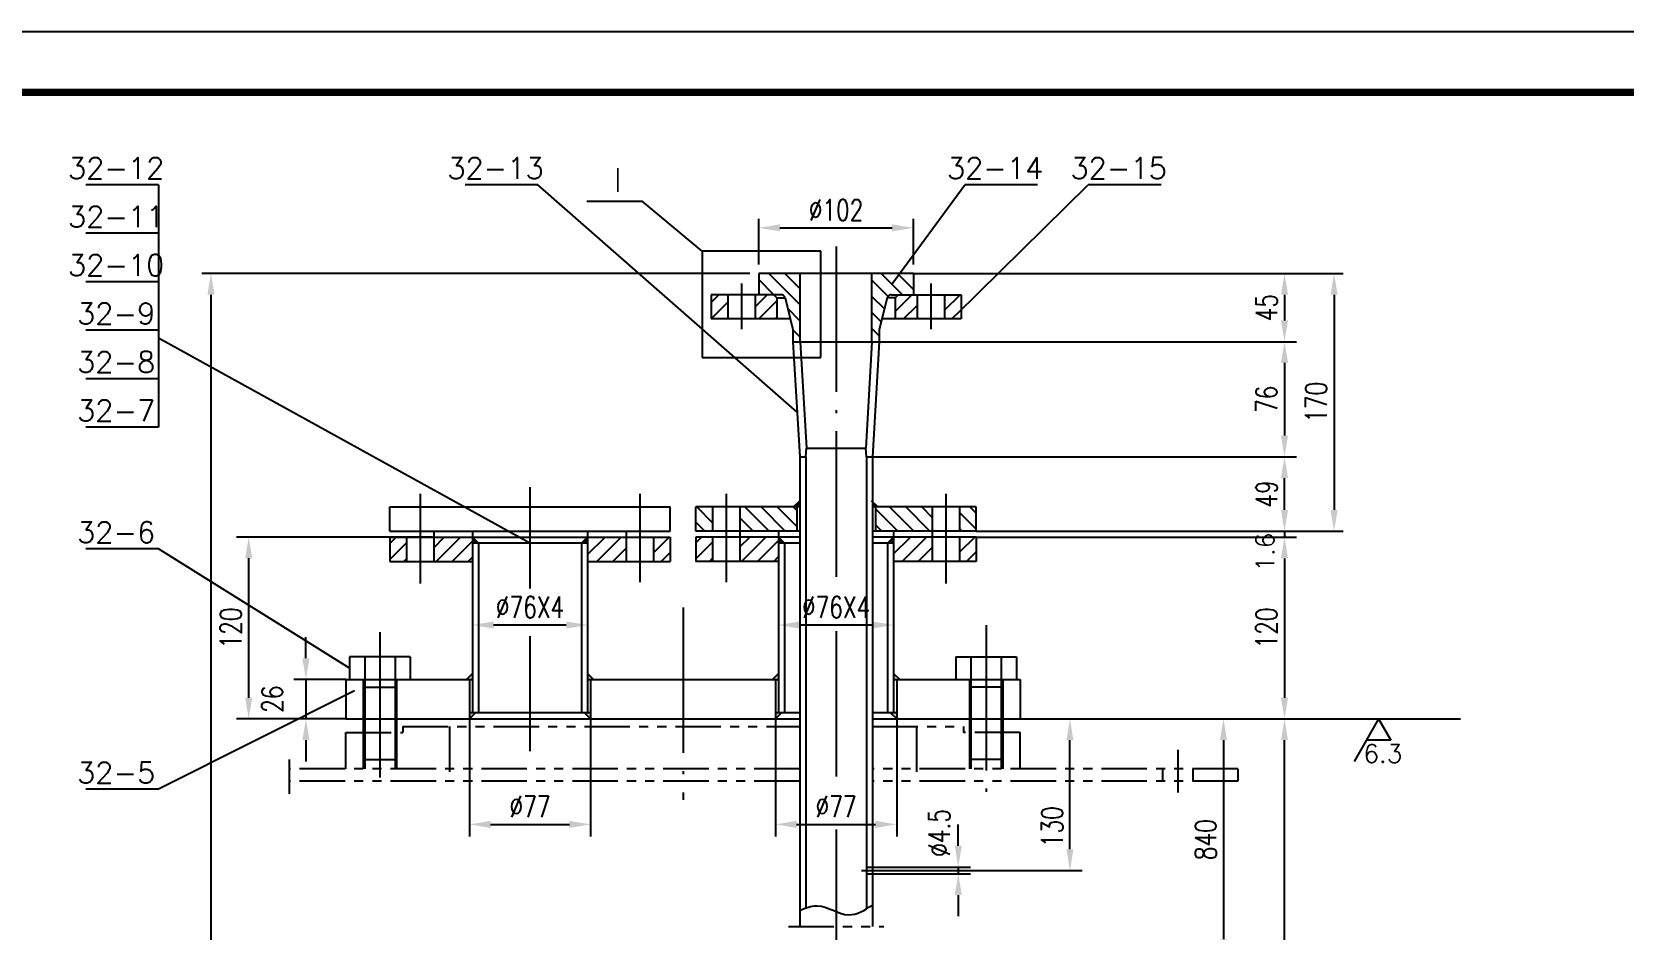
# Model space of a CAD drawing. Extents: x 1512 to 4800, y -77 to 764.
# Drawn here: x 3391.6 to 3654.3, y 369.2 to 517.5 of the extents above; entities that cross this region are included whole.
import ezdxf
from ezdxf.enums import TextEntityAlignment as Align

# ---------------------------------------------------------------- set-up
doc = ezdxf.new("R2010")
doc.units = 0
doc.header["$MEASUREMENT"] = 0
doc.linetypes.add('ACAD_ISO04W100', pattern=[30.5, 24, -3, 0.5, -3])
doc.linetypes.add('PHANTOMX2', pattern=[5, 2.5, -0.5, 0.5, -0.5, 0.5, -0.5])
doc.layers.get('0').update_dxf_attribs({"linetype": 'CONTINUOUS'})
doc.layers.get('DEFPOINTS').update_dxf_attribs({"linetype": 'CONTINUOUS'})
for name, color, linetype in [('1', 1, 'CONTINUOUS'), ('2', 2, 'ACAD_ISO04W100'), ('4', 6, 'PHANTOMX2')]:
    doc.layers.add(name, color=color, linetype=linetype)
doc.styles.add('ACANSTS', font='romans.shx', dxfattribs={"height": 1, "bigfont": 'gbcbig.shx'})
doc.styles.add('HZ5', font='romans.shx', dxfattribs={"width": 0.75, "bigfont": 'hz5.shx'})
doc.dimstyles.new('STANDARD$0', dxfattribs={"dimtxt": 3.5, "dimasz": 3.5, "dimexe": 2, "dimexo": 0, "dimgap": 1.2, "dimtad": 1, "dimdec": 4, "dimzin": 0, "dimdsep": 46, "dimtxsty": 'HZ5', "dimcen": 0.09, "dimadec": 0, "dimazin": 0, "dimtfac": 0.857143, "dimtdec": 4, "dimtofl": 0, "dimtmove": 2, "dimatfit": 3, "dimfxl": 0, "dimtolj": 1, "dimtzin": 0, "dimarcsym": 0})

# ---------------------------------------------------------------- blocks, each defined once
blk = doc.blocks.new('*D186')
at = {"color": 0, "linetype": 'ByBlock', "ltscale": 5}
for p, q in [((3554.63, 404.09), (3600.23, 404.09)), ((3598.23, 248.42), (3598.23, 400.59)), ((3530.25, 244.92), (3600.23, 244.92))]:
    blk.add_line(p, q, dxfattribs=at)
for points in [[(3597.65, 400.59), (3598.82, 400.59), (3598.23, 404.09)], [(3597.65, 248.42), (3598.82, 248.42), (3598.23, 244.92)]]:
    blk.add_solid(points, dxfattribs=at)
at = {"layer": 'DEFPOINTS', "color": 0, "linetype": 'ByBlock', "ltscale": 5}
for p in [(3554.63, 404.09), (3598.23, 404.09), (3530.25, 244.92)]:
    blk.add_point(p, dxfattribs=at)
at = {"color": 0, "linetype": 'ByBlock', "ltscale": 5, "insert": (3595.28, 324.5), "char_height": 3.5, "attachment_point": 5, "rotation": 90, "style": 'HZ5'}
blk.add_mtext('\\A1;2775', dxfattribs=at)
blk = doc.blocks.new('*D124')
at = {"color": 0, "linetype": 'ByBlock', "ltscale": 5}
for p, q in [((3473.64, 470.36), (3441.36, 470.36)), ((3443.36, 443.86), (3443.36, 466.86)), ((3459.39, 440.36), (3441.36, 440.36))]:
    blk.add_line(p, q, dxfattribs=at)
for points in [[(3442.77, 466.86), (3443.94, 466.86), (3443.36, 470.36)], [(3442.77, 443.86), (3443.94, 443.86), (3443.36, 440.36)]]:
    blk.add_solid(points, dxfattribs=at)
at = {"layer": 'DEFPOINTS', "color": 0, "linetype": 'ByBlock', "ltscale": 5}
for p in [(3443.36, 470.36), (3473.64, 470.36), (3459.39, 440.36)]:
    blk.add_point(p, dxfattribs=at)
at = {"color": 0, "linetype": 'ByBlock', "ltscale": 5, "insert": (3440.41, 455.36), "char_height": 3.5, "attachment_point": 5, "rotation": 90, "style": 'HZ5'}
blk.add_mtext('\\A1;120', dxfattribs=at)
blk = doc.blocks.new('*D188')
at = {"color": 0, "linetype": 'ByBlock', "ltscale": 5}
for p, q in [((3547.38, 434.09), (3600.23, 434.09)), ((3598.23, 430.59), (3598.23, 407.59)), ((3554.63, 404.09), (3600.23, 404.09))]:
    blk.add_line(p, q, dxfattribs=at)
for points in [[(3597.65, 430.59), (3598.82, 430.59), (3598.23, 434.09)], [(3597.65, 407.59), (3598.82, 407.59), (3598.23, 404.09)]]:
    blk.add_solid(points, dxfattribs=at)
at = {"layer": 'DEFPOINTS', "color": 0, "linetype": 'ByBlock', "ltscale": 5}
for p in [(3547.38, 434.09), (3554.63, 404.09), (3598.23, 404.09)]:
    blk.add_point(p, dxfattribs=at)
at = {"color": 0, "linetype": 'ByBlock', "ltscale": 5, "insert": (3595.28, 419.09), "char_height": 3.5, "attachment_point": 5, "rotation": 90, "style": 'HZ5'}
blk.add_mtext('\\A1;120', dxfattribs=at)
blk = doc.blocks.new('*D126')
at = {"color": 0, "linetype": 'ByBlock', "ltscale": 5}
for p, q in [((3452.8, 450.36), (3452.8, 453.86)), ((3459.39, 446.86), (3450.8, 446.86)), ((3452.8, 446.86), (3452.8, 440.36)), ((3459.39, 440.36), (3450.8, 440.36)), ((3452.8, 436.86), (3452.8, 433.36))]:
    blk.add_line(p, q, dxfattribs=at)
for points in [[(3452.21, 450.36), (3453.38, 450.36), (3452.8, 446.86)], [(3452.21, 436.86), (3453.38, 436.86), (3452.8, 440.36)]]:
    blk.add_solid(points, dxfattribs=at)
at = {"layer": 'DEFPOINTS', "color": 0, "linetype": 'ByBlock', "ltscale": 5}
for p in [(3459.39, 446.86), (3452.8, 440.36), (3459.39, 440.36)]:
    blk.add_point(p, dxfattribs=at)
at = {"color": 0, "linetype": 'ByBlock', "ltscale": 5, "insert": (3447.25, 443.61), "char_height": 3.5, "attachment_point": 5, "rotation": 90, "style": 'HZ5'}
blk.add_mtext('\\A1;26', dxfattribs=at)
blk = doc.blocks.new('*D187')
at = {"color": 0, "linetype": 'ByBlock', "ltscale": 5}
for p, q in [((3554.63, 404.09), (3590.17, 404.09)), ((3588.17, 400.59), (3588.17, 367.73)), ((3530.25, 364.23), (3590.17, 364.23))]:
    blk.add_line(p, q, dxfattribs=at)
for points in [[(3587.58, 400.59), (3588.75, 400.59), (3588.17, 404.09)], [(3587.58, 367.73), (3588.75, 367.73), (3588.17, 364.23)]]:
    blk.add_solid(points, dxfattribs=at)
at = {"layer": 'DEFPOINTS', "color": 0, "linetype": 'ByBlock', "ltscale": 5}
for p in [(3554.63, 404.09), (3530.25, 364.23), (3588.17, 364.23)]:
    blk.add_point(p, dxfattribs=at)
at = {"color": 0, "linetype": 'ByBlock', "ltscale": 5, "insert": (3585.22, 384.16), "char_height": 3.5, "attachment_point": 5, "rotation": 90, "style": 'HZ5'}
blk.add_mtext('\\A1;840', dxfattribs=at)
blk = doc.blocks.new('*D125')
at = {"color": 0, "linetype": 'ByBlock', "ltscale": 5}
for p, q in [((3550.17, 419.42), (3550.17, 422.92)), ((3536.01, 415.92), (3552.17, 415.92)), ((3550.17, 415.92), (3550.17, 414.79)), ((3536.01, 414.79), (3552.17, 414.79)), ((3550.17, 411.29), (3550.17, 407.79))]:
    blk.add_line(p, q, dxfattribs=at)
for points in [[(3549.59, 419.42), (3550.75, 419.42), (3550.17, 415.92)], [(3549.59, 411.29), (3550.75, 411.29), (3550.17, 414.79)]]:
    blk.add_solid(points, dxfattribs=at)
at = {"layer": 'DEFPOINTS', "color": 0, "linetype": 'ByBlock', "ltscale": 5}
for p in [(3536.01, 415.92), (3536.01, 414.79), (3550.17, 414.79)]:
    blk.add_point(p, dxfattribs=at)
at = {"color": 0, "linetype": 'ByBlock', "ltscale": 5, "insert": (3547.01, 421.55), "char_height": 3.5, "attachment_point": 5, "rotation": 90, "style": 'HZ5'}
blk.add_mtext('\\A1;∅4.5', dxfattribs=at)
blk = doc.blocks.new('*D189')
at = {"color": 0, "linetype": 'ByBlock', "ltscale": 5}
for p, q in [((3549.4, 404.09), (3564.84, 404.09)), ((3562.84, 382.59), (3562.84, 400.59)), ((3531.28, 379.09), (3564.84, 379.09))]:
    blk.add_line(p, q, dxfattribs=at)
for points in [[(3562.25, 400.59), (3563.42, 400.59), (3562.84, 404.09)], [(3562.25, 382.59), (3563.42, 382.59), (3562.84, 379.09)]]:
    blk.add_solid(points, dxfattribs=at)
at = {"layer": 'DEFPOINTS', "color": 0, "linetype": 'ByBlock', "ltscale": 5}
for p in [(3549.4, 404.09), (3562.84, 404.09), (3531.28, 379.09)]:
    blk.add_point(p, dxfattribs=at)
at = {"color": 0, "linetype": 'ByBlock', "ltscale": 5, "insert": (3559.89, 386.3), "char_height": 3.5, "attachment_point": 5, "rotation": 90, "style": 'HZ5'}
blk.add_mtext('\\A1;130', dxfattribs=at)
blk = doc.blocks.new('*D201')
at = {"color": 0, "linetype": 'ByBlock', "ltscale": 5}
blk.add_line((3518.25, 419.59), (3530.25, 419.59), dxfattribs=at)
for points in [[(3518.25, 420.17), (3518.25, 419), (3514.75, 419.59)], [(3530.25, 420.17), (3530.25, 419), (3533.75, 419.59)]]:
    blk.add_solid(points, dxfattribs=at)
at = {"layer": 'DEFPOINTS', "color": 0, "linetype": 'ByBlock', "ltscale": 5}
for p in [(3514.75, 419.59), (3533.75, 419.59), (3533.75, 419.59)]:
    blk.add_point(p, dxfattribs=at)
at = {"color": 0, "linetype": 'ByBlock', "ltscale": 5, "insert": (3524.25, 422.54), "char_height": 3.5, "attachment_point": 5, "style": 'HZ5'}
blk.add_mtext('\\A1;∅76X4', dxfattribs=at)
blk = doc.blocks.new('*D202')
at = {"color": 0, "linetype": 'ByBlock', "ltscale": 5}
blk.add_line((3518.25, 419.59), (3530.25, 419.59), dxfattribs=at)
for points in [[(3518.25, 420.17), (3518.25, 419), (3514.75, 419.59)], [(3530.25, 420.17), (3530.25, 419), (3533.75, 419.59)]]:
    blk.add_solid(points, dxfattribs=at)
at = {"layer": 'DEFPOINTS', "color": 0, "linetype": 'ByBlock', "ltscale": 5}
for p in [(3514.75, 419.59), (3533.75, 419.59), (3533.75, 419.59)]:
    blk.add_point(p, dxfattribs=at)
at = {"color": 0, "linetype": 'ByBlock', "ltscale": 5, "insert": (3524.25, 422.54), "char_height": 3.5, "attachment_point": 5, "style": 'HZ5'}
blk.add_mtext('\\A1;∅76X4', dxfattribs=at)
blk = doc.blocks.new('*D203')
at = {"color": 0, "linetype": 'ByBlock', "ltscale": 5}
for p, q in [((3511.5, 479.09), (3511.5, 486.63)), ((3537, 479.09), (3537, 486.63)), ((3515, 485.13), (3533.5, 485.13))]:
    blk.add_line(p, q, dxfattribs=at)
for points in [[(3515, 485.71), (3515, 484.55), (3511.5, 485.13)], [(3533.5, 485.71), (3533.5, 484.55), (3537, 485.13)]]:
    blk.add_solid(points, dxfattribs=at)
at = {"layer": 'DEFPOINTS', "color": 0, "linetype": 'ByBlock', "ltscale": 5}
for p in [(3537, 485.13), (3511.5, 477.59), (3537, 477.59)]:
    blk.add_point(p, dxfattribs=at)
at = {"color": 0, "linetype": 'ByBlock', "ltscale": 5, "insert": (3524.25, 488.08), "char_height": 3.5, "attachment_point": 5, "style": 'HZ5'}
blk.add_mtext('\\A1;∅102', dxfattribs=at)
blk = doc.blocks.new('*D204')
at = {"color": 0, "linetype": 'ByBlock', "ltscale": 5}
for p, q in [((3530.25, 447.34), (3600.23, 447.34)), ((3598.23, 438.59), (3598.23, 443.84)), ((3547.38, 435.09), (3600.23, 435.09))]:
    blk.add_line(p, q, dxfattribs=at)
for points in [[(3597.65, 443.84), (3598.82, 443.84), (3598.23, 447.34)], [(3597.65, 438.59), (3598.82, 438.59), (3598.23, 435.09)]]:
    blk.add_solid(points, dxfattribs=at)
at = {"layer": 'DEFPOINTS', "color": 0, "linetype": 'ByBlock', "ltscale": 5}
for p in [(3530.25, 447.34), (3598.23, 447.34), (3547.38, 435.09)]:
    blk.add_point(p, dxfattribs=at)
at = {"color": 0, "linetype": 'ByBlock', "ltscale": 5, "insert": (3595.28, 441.21), "char_height": 3.5, "attachment_point": 5, "rotation": 90, "style": 'HZ5'}
blk.add_mtext('\\A1;49', dxfattribs=at)
blk = doc.blocks.new('*D205')
at = {"color": 0, "linetype": 'ByBlock', "ltscale": 5}
for p, q in [((3531.38, 466.34), (3600.23, 466.34)), ((3598.23, 462.84), (3598.23, 450.84)), ((3530.25, 447.34), (3600.23, 447.34))]:
    blk.add_line(p, q, dxfattribs=at)
for points in [[(3597.65, 462.84), (3598.82, 462.84), (3598.23, 466.34)], [(3597.65, 450.84), (3598.82, 450.84), (3598.23, 447.34)]]:
    blk.add_solid(points, dxfattribs=at)
at = {"layer": 'DEFPOINTS', "color": 0, "linetype": 'ByBlock', "ltscale": 5}
for p in [(3531.38, 466.34), (3530.25, 447.34), (3598.23, 447.34)]:
    blk.add_point(p, dxfattribs=at)
at = {"color": 0, "linetype": 'ByBlock', "ltscale": 5, "insert": (3595.28, 456.84), "char_height": 3.5, "attachment_point": 5, "rotation": 90, "style": 'HZ5'}
blk.add_mtext('\\A1;76', dxfattribs=at)
blk = doc.blocks.new('*D206')
at = {"color": 0, "linetype": 'ByBlock', "ltscale": 5}
for p, q in [((3537, 477.59), (3600.23, 477.59)), ((3598.23, 474.09), (3598.23, 469.84)), ((3531.38, 466.34), (3600.23, 466.34))]:
    blk.add_line(p, q, dxfattribs=at)
for points in [[(3597.65, 474.09), (3598.82, 474.09), (3598.23, 477.59)], [(3597.65, 469.84), (3598.82, 469.84), (3598.23, 466.34)]]:
    blk.add_solid(points, dxfattribs=at)
at = {"layer": 'DEFPOINTS', "color": 0, "linetype": 'ByBlock', "ltscale": 5}
for p in [(3537, 477.59), (3531.38, 466.34), (3598.23, 466.34)]:
    blk.add_point(p, dxfattribs=at)
at = {"color": 0, "linetype": 'ByBlock', "ltscale": 5, "insert": (3595.28, 471.96), "char_height": 3.5, "attachment_point": 5, "rotation": 90, "style": 'HZ5'}
blk.add_mtext('\\A1;45', dxfattribs=at)
blk = doc.blocks.new('*D207')
at = {"color": 0, "linetype": 'ByBlock', "ltscale": 5}
for p, q in [((3538.5, 477.59), (3607.91, 477.59)), ((3606.41, 474.09), (3606.41, 438.59)), ((3548.88, 435.09), (3607.91, 435.09))]:
    blk.add_line(p, q, dxfattribs=at)
for points in [[(3605.83, 474.09), (3607, 474.09), (3606.41, 477.59)], [(3605.83, 438.59), (3607, 438.59), (3606.41, 435.09)]]:
    blk.add_solid(points, dxfattribs=at)
at = {"layer": 'DEFPOINTS', "color": 0, "linetype": 'ByBlock', "ltscale": 5}
for p in [(3537, 477.59), (3547.38, 435.09), (3606.41, 435.09)]:
    blk.add_point(p, dxfattribs=at)
at = {"color": 0, "linetype": 'ByBlock', "ltscale": 5, "insert": (3603.46, 456.34), "char_height": 3.5, "attachment_point": 5, "rotation": 90, "style": 'HZ5'}
blk.add_mtext('\\A1;170', dxfattribs=at)
blk = doc.blocks.new('*D208')
at = {"color": 0, "linetype": 'ByBlock', "ltscale": 5}
for p, q in [((3514.25, 404.09), (3514.25, 384.69)), ((3534.25, 404.09), (3534.25, 384.69)), ((3517.75, 386.69), (3530.75, 386.69))]:
    blk.add_line(p, q, dxfattribs=at)
for points in [[(3517.75, 387.27), (3517.75, 386.1), (3514.25, 386.69)], [(3530.75, 387.27), (3530.75, 386.1), (3534.25, 386.69)]]:
    blk.add_solid(points, dxfattribs=at)
at = {"layer": 'DEFPOINTS', "color": 0, "linetype": 'ByBlock', "ltscale": 5}
for p in [(3514.25, 404.09), (3534.25, 404.09), (3534.25, 386.69)]:
    blk.add_point(p, dxfattribs=at)
at = {"color": 0, "linetype": 'ByBlock', "ltscale": 5, "insert": (3524.25, 389.64), "char_height": 3.5, "attachment_point": 5, "style": 'HZ5'}
blk.add_mtext('\\A1;∅77', dxfattribs=at)
blk = doc.blocks.new('*D209')
at = {"color": 0, "linetype": 'ByBlock', "ltscale": 5}
for p, q in [((3463.75, 404.09), (3463.75, 384.69)), ((3483.75, 404.09), (3483.75, 384.69)), ((3467.25, 386.69), (3480.25, 386.69))]:
    blk.add_line(p, q, dxfattribs=at)
for points in [[(3467.25, 387.27), (3467.25, 386.1), (3463.75, 386.69)], [(3480.25, 387.27), (3480.25, 386.1), (3483.75, 386.69)]]:
    blk.add_solid(points, dxfattribs=at)
at = {"layer": 'DEFPOINTS', "color": 0, "linetype": 'ByBlock', "ltscale": 5}
for p in [(3463.75, 404.09), (3483.75, 404.09), (3483.75, 386.69)]:
    blk.add_point(p, dxfattribs=at)
at = {"color": 0, "linetype": 'ByBlock', "ltscale": 5, "insert": (3473.75, 389.64), "char_height": 3.5, "attachment_point": 5, "style": 'HZ5'}
blk.add_mtext('\\A1;∅77', dxfattribs=at)
blk = doc.blocks.new('*D218')
at = {"color": 0, "linetype": 'ByBlock', "ltscale": 5}
for p, q in [((3510, 477.59), (3419.62, 477.59)), ((3421.12, 474.09), (3421.12, 248.42)), ((3516.75, 244.92), (3419.62, 244.92))]:
    blk.add_line(p, q, dxfattribs=at)
for points in [[(3420.54, 474.09), (3421.71, 474.09), (3421.12, 477.59)], [(3420.54, 248.42), (3421.71, 248.42), (3421.12, 244.92)]]:
    blk.add_solid(points, dxfattribs=at)
at = {"layer": 'DEFPOINTS', "color": 0, "linetype": 'ByBlock', "ltscale": 5}
for p in [(3511.5, 477.59), (3421.12, 244.92), (3518.25, 244.92)]:
    blk.add_point(p, dxfattribs=at)
at = {"color": 0, "linetype": 'ByBlock', "ltscale": 5, "insert": (3418.17, 361.25), "char_height": 3.5, "attachment_point": 5, "rotation": 90, "style": 'HZ5'}
blk.add_mtext('\\A1;3067', dxfattribs=at)

msp = doc.modelspace()

# ---------------------------------------------------------------- hatches: boundary and pattern name
at = {"ltscale": 5}
h = msp.add_hatch(dxfattribs=at)
h.set_pattern_fill('ANSI31', color=256, scale=15, angle=90, style=0)
h.paths.add_polyline_path([(3518.3309541, 477.5878707), (3511.5038524, 477.5878707), (3511.5038524, 474.0878707), (3515.1288524, 474.0878707, -0.3192416361), (3515.837225, 473.5842612), (3517.1288524, 468.3378707), (3517.1288524, 466.3378707), (3518.3309541, 466.3378707)])
h.paths.add_polyline_path([(3537.0038524, 477.5878707), (3530.1767507, 477.5878707), (3530.1767507, 466.3378707), (3531.3788524, 466.3378707), (3531.3788524, 468.3378707), (3532.6713684, 473.5878707), (3532.6717456, 473.5878707, -0.3178372452), (3533.3788524, 474.0878707), (3537.0038524, 474.0878707)])
h = msp.add_hatch(dxfattribs=at)
h.set_pattern_fill('ANSI31', color=256, scale=15, style=0)
h.paths.add_polyline_path([(3506.3788524, 474.0878707), (3503.6288524, 474.0878707), (3503.6288524, 470.0878707), (3506.3788524, 470.0878707)])
h.paths.add_polyline_path([(3514.5038524, 473.5878707), (3514.0038524, 474.0878707), (3510.8788524, 474.0878707), (3510.8788524, 470.0878707), (3514.5038524, 470.0878707)])
h.paths.add_polyline_path([(3537.6288524, 474.0878707), (3534.5038524, 474.0878707), (3534.0038524, 473.5878707), (3534.0038524, 470.0878707), (3537.6288524, 470.0878707)])
h.paths.add_polyline_path([(3544.8788524, 474.0878707), (3542.1288524, 474.0878707), (3542.1288524, 470.0878707), (3544.8788524, 470.0878707)])
h = msp.add_hatch(dxfattribs=at)
h.set_pattern_fill('ANSI31', color=256, scale=15, angle=90, style=0)
h.paths.add_polyline_path([(3503.8788524, 439.0878707), (3501.1288524, 439.0878707), (3501.1288524, 435.0878707), (3503.8788524, 435.0878707)])
h.paths.add_polyline_path([(3517.7538524, 439.0878707), (3508.3788524, 439.0878707), (3508.3788524, 435.0878707), (3517.7538524, 435.0878707)])
h.paths.add_polyline_path([(3540.1288524, 439.0878707), (3530.7538524, 439.0878707), (3530.7538524, 435.0878707), (3540.1288524, 435.0878707)])
h.paths.add_polyline_path([(3547.3788524, 439.0878707), (3544.6288524, 439.0878707), (3544.6288524, 435.0878707), (3547.3788524, 435.0878707)])
for points in [[(3518.2538524, 440.0878707), (3517.2538524, 439.0878707), (3518.2538524, 439.0878707)], [(3530.11696, 440.0878707), (3531.11696, 439.0878707), (3530.11696, 439.0878707)], [(3464.2538524, 434.0878707), (3464.2538524, 433.0878707), (3465.2538524, 433.0878707)], [(3483.2538524, 434.0878707), (3482.2538524, 433.0878707), (3483.2538524, 433.0878707)], [(3514.7538524, 434.0878707), (3514.7538524, 433.0878707), (3515.7538524, 433.0878707)], [(3532.7538524, 433.0878707), (3533.7538524, 433.0878707), (3533.7538524, 434.0878707)]]:
    msp.add_hatch(color=256, dxfattribs=at).paths.add_polyline_path(points)
h = msp.add_hatch(dxfattribs=at)
h.set_pattern_fill('ANSI31', color=256, scale=15, style=0)
h.paths.add_polyline_path([(3453.3788524, 434.0878707), (3450.6288524, 434.0878707), (3450.6288524, 430.0878707), (3453.3788524, 430.0878707)])
h.paths.add_polyline_path([(3457.8788524, 430.0878707), (3464.2538524, 430.0878707), (3464.2538524, 434.0878707), (3457.8788524, 434.0878707)])
h.paths.add_polyline_path([(3489.6288524, 430.0878707), (3489.6288524, 434.0878707), (3483.2538524, 434.0878707), (3483.2538524, 430.0878707)])
h.paths.add_polyline_path([(3494.1288524, 430.0878707), (3496.8788524, 430.0878707), (3496.8788524, 434.0878707), (3494.1288524, 434.0878707)])
h = msp.add_hatch(dxfattribs=at)
h.set_pattern_fill('ANSI31', color=256, scale=15, style=0)
h.paths.add_polyline_path([(3503.8788524, 434.0878707), (3501.1288524, 434.0878707), (3501.1288524, 430.0878707), (3503.8788524, 430.0878707)])
h.paths.add_polyline_path([(3514.7538524, 430.0878707), (3514.7538524, 434.0878707), (3508.3788524, 434.0878707), (3508.3788524, 430.0878707)])
h.paths.add_polyline_path([(3540.1288524, 430.0878707), (3540.1288524, 434.0878707), (3533.7538524, 434.0878707), (3533.7538524, 430.0878707)])
h.paths.add_polyline_path([(3544.6288524, 430.0878707), (3547.3788524, 430.0878707), (3547.3788524, 434.0878707), (3544.6288524, 434.0878707)])
h = msp.add_hatch(color=256, dxfattribs=at)
h.paths.add_polyline_path([(3464.2538524, 411.5878707), (3463.2538524, 410.5878707), (3464.2538524, 410.5878707)])
h.paths.add_polyline_path([(3464.7538524, 405.0878707), (3463.7538524, 405.0878707), (3463.7538524, 404.0878707)])
h.paths.add_polyline_path([(3483.7538524, 405.0878707), (3482.7538524, 405.0878707), (3483.7538524, 404.0878707)])
h.paths.add_polyline_path([(3483.2538524, 411.5878707), (3483.2538524, 410.5878707), (3484.2538524, 410.5878707)])
h = msp.add_hatch(color=256, dxfattribs=at)
h.paths.add_polyline_path([(3514.7538524, 411.5878707), (3513.7538524, 410.5878707), (3514.7538524, 410.5878707)])
h.paths.add_polyline_path([(3515.2538524, 405.0878707), (3514.2538524, 405.0878707), (3514.2538524, 404.0878707)])
h.paths.add_polyline_path([(3534.2538524, 405.0878707), (3533.2538524, 405.0878707), (3534.2538524, 404.0878707)])
h.paths.add_polyline_path([(3533.7538524, 411.5878707), (3533.7538524, 410.5878707), (3534.7538524, 410.5878707)])

# ---------------------------------------------------------------- linework, layer by layer
for p, q in [((3788.2763814, 517.4732907), (2947.2763814, 517.4732907)), ((3412.4848317, 492.232391), (3400.4848317, 492.232391)), ((3475.0621774, 492.232391), (3463.0621774, 492.232391)), ((3557.4941907, 492.232391), (3545.4941907, 492.232391)), ((3577.8652271, 492.232391), (3565.8652271, 492.232391)), ((3412.4848317, 484.232391), (3400.4848317, 484.232391)), ((3412.4848317, 476.232391), (3400.4848317, 476.232391)), ((3412.4848317, 468.232391), (3400.4848317, 468.232391)), ((3412.4848317, 460.232391), (3400.4848317, 460.232391)), ((3412.4848317, 452.232391), (3400.4848317, 452.232391)), ((3412.4848317, 432.1397329), (3400.4848317, 432.1397329)), ((3446.2538524, 410.5878707), (3446.2538524, 404.0878707)), ((3451.7538524, 410.5878707), (3451.7538524, 404.0878707)), ((3546.2538524, 410.5878707), (3546.2538524, 404.0878707)), ((3551.7538524, 410.5878707), (3551.7538524, 404.0878707)), ((3446.2538524, 397.393851), (3446.2538524, 395.8378707)), ((3451.7538524, 397.393851), (3451.7538524, 395.8378707)), ((3546.2538524, 397.393851), (3546.2538524, 395.8378707)), ((3551.7538524, 397.393851), (3551.7538524, 395.8378707)), ((3412.4848317, 392.4814534), (3400.4848317, 392.4814534))]:
    msp.add_line(p, q)
for p, q in [((3412.4848317, 492.232391), (3412.4848317, 452.232391)), ((3517.8156656, 454.7383589), (3475.0621774, 492.232391)), ((3533.4575786, 475.8378707), (3545.4941907, 492.232391)), ((3544.1147854, 470.8519377), (3565.8652271, 492.232391)), ((3483.1148935, 489.5326825), (3492.2860517, 489.5326825)), ((3502.1504474, 481.3062544), (3492.2860517, 489.5326825)), ((3502.1504474, 481.3062544), (3502.1504474, 463.7462646)), ((3521.7379794, 481.3062544), (3502.1504474, 481.3062544)), ((3521.7379794, 463.7462646), (3521.7379794, 481.3062544)), ((3473.7538524, 433.0878707), (3412.4848317, 466.9123184)), ((3502.1504474, 463.7462646), (3521.7379794, 463.7462646)), ((3517.2538524, 439.0878707), (3518.2538524, 440.0878707)), ((3531.11696, 439.0878707), (3530.11696, 440.0878707)), ((3598.2331165, 435.0878707), (3598.2331165, 434.0878707)), ((3444.0038524, 412.4628707), (3412.4848317, 432.1397329)), ((3444.8163524, 408.7482901), (3412.4848317, 392.4814534)), ((3446.5038524, 404.0878707), (3446.5038524, 401.8378707)), ((3451.5038524, 404.0878707), (3451.5038524, 401.8378707)), ((3546.5038524, 404.0878707), (3546.5038524, 401.8378707)), ((3551.5038524, 404.0878707), (3551.5038524, 401.8378707)), ((3600.2331165, 404.0878707), (3627.257599, 404.0878707)), ((3613.7453578, 404.0878707), (3609.7039059, 397.0878707)), ((3434.0073202, 397.4037304), (3434.0073202, 391.7056433)), ((3446.5038524, 397.393851), (3446.5038524, 395.8378707)), ((3451.5038524, 397.393851), (3451.5038524, 395.8378707)), ((3546.5038524, 397.393851), (3546.5038524, 395.8378707)), ((3551.5038524, 397.393851), (3551.5038524, 395.8378707))]:
    msp.add_line(p, q, dxfattribs=at)
at = {"ltscale": 10}
for p, q in [((3613.7453578, 404.0878707), (3615.7660837, 400.5878707)), ((3615.7660837, 400.5878707), (3611.7246318, 400.5878707))]:
    msp.add_line(p, q, dxfattribs=at)
at = {"ltscale": 5}
msp.add_spline([(3518.2538524, 372.4958129), (3521.103842, 373.2525224), (3526.364959, 371.7674151), (3530.2538524, 373.3713309)], degree=3, dxfattribs=at)
at = {"layer": '1'}
for p, q in [((3537.0038524, 477.5878707), (3511.5038524, 477.5878707)), ((3511.5038524, 477.5878707), (3511.5038524, 474.0878707)), ((3518.3309541, 466.3378707), (3518.3309541, 477.5878707)), ((3530.1767507, 466.3378707), (3530.1767507, 477.5878707)), ((3537.0038524, 477.5878707), (3537.0038524, 474.0878707)), ((3515.1288524, 474.0878707), (3503.6288524, 474.0878707)), ((3503.6288524, 474.0878707), (3503.6288524, 470.0878707)), ((3506.3788524, 474.0878707), (3506.3788524, 470.0878707)), ((3510.8788524, 474.0878707), (3510.8788524, 470.0878707)), ((3514.5038524, 473.5878707), (3514.0038524, 474.0878707)), ((3514.5038524, 473.5878707), (3514.5038524, 470.0878707)), ((3514.5038524, 473.5878707), (3515.8359592, 473.5878707)), ((3515.837225, 473.5842612), (3517.1288524, 468.3378707)), ((3532.6704798, 473.5842612), (3531.3788524, 468.3378707)), ((3534.0038524, 473.5878707), (3532.6717456, 473.5878707)), ((3533.3788524, 474.0878707), (3544.8788524, 474.0878707)), ((3534.0038524, 473.5878707), (3534.5038524, 474.0878707)), ((3534.0038524, 473.5878707), (3534.0038524, 470.0878707)), ((3537.6288524, 474.0878707), (3537.6288524, 470.0878707)), ((3542.1288524, 474.0878707), (3542.1288524, 470.0878707)), ((3544.8788524, 474.0878707), (3544.8788524, 470.0878707)), ((3516.6980137, 470.0878707), (3503.6288524, 470.0878707)), ((3517.1288524, 468.3378707), (3517.1288524, 466.3378707)), ((3531.3788524, 468.3378707), (3531.3788524, 466.3378707)), ((3544.8788524, 470.0878707), (3531.8096911, 470.0878707)), ((3517.1288524, 466.3378707), (3518.2538524, 447.3378707)), ((3517.1288524, 466.3378707), (3531.3788524, 466.3378707)), ((3518.3309541, 466.3378707), (3519.3706675, 448.778267)), ((3530.1767507, 466.3378707), (3529.1370373, 448.778267)), ((3531.3788524, 466.3378707), (3530.2538524, 447.3378707)), ((3518.2538524, 447.3378707), (3518.2538524, 369.8571904)), ((3518.2538524, 447.3378707), (3519.2538524, 447.3378707)), ((3519.2538524, 447.3378707), (3519.3706675, 448.778267)), ((3519.2538524, 447.3378707), (3519.2538524, 372.8864834)), ((3519.3706675, 448.778267), (3529.1370373, 448.778267)), ((3529.2538524, 447.3378707), (3529.1370373, 448.778267)), ((3529.2538524, 447.3378707), (3529.2538524, 372.7542846)), ((3529.2538524, 447.3378707), (3530.2538524, 447.3378707)), ((3530.2538524, 447.3378707), (3530.2538524, 369.8571904)), ((3450.6288524, 439.0878707), (3496.8788524, 439.0878707)), ((3450.6288524, 435.0878707), (3450.6288524, 439.0878707)), ((3496.8788524, 435.0878707), (3496.8788524, 439.0878707)), ((3501.1288524, 435.0878707), (3501.1288524, 439.0878707)), ((3518.2538524, 439.0878707), (3501.1288524, 439.0878707)), ((3503.8788524, 439.0878707), (3503.8788524, 435.0878707)), ((3508.3788524, 439.0878707), (3508.3788524, 430.0878707)), ((3517.7538524, 439.0878707), (3517.7538524, 435.0878707)), ((3547.3788524, 439.0878707), (3530.2538524, 439.0878707)), ((3530.7538524, 439.0878707), (3530.7538524, 435.0878707)), ((3540.1288524, 439.0878707), (3540.1288524, 430.0878707)), ((3544.6288524, 439.0878707), (3544.6288524, 435.0878707)), ((3547.3788524, 435.0878707), (3547.3788524, 439.0878707)), ((3450.6288524, 435.0878707), (3496.8788524, 435.0878707)), ((3450.6288524, 434.0878707), (3450.6288524, 430.0878707)), ((3450.6288524, 434.0878707), (3496.8788524, 434.0878707)), ((3453.3788524, 434.0878707), (3453.3788524, 430.0878707)), ((3457.1288524, 435.0878707), (3490.3788524, 435.0878707)), ((3457.8788524, 435.0878707), (3457.8788524, 434.0878707)), ((3457.8788524, 435.0878707), (3457.8788524, 430.0878707)), ((3464.2538524, 435.0878707), (3464.2538524, 405.0878707)), ((3465.2538524, 433.0878707), (3464.2538524, 434.0878707)), ((3482.2538524, 433.0878707), (3483.2538524, 434.0878707)), ((3483.2538524, 435.0878707), (3483.2538524, 405.0878707)), ((3489.6288524, 435.0878707), (3489.6288524, 434.0878707)), ((3489.6288524, 435.0878707), (3489.6288524, 430.0878707)), ((3489.6288524, 435.0878707), (3489.6288524, 434.0878707)), ((3494.1288524, 434.0878707), (3494.1288524, 430.0878707)), ((3496.8788524, 434.0878707), (3496.8788524, 430.0878707)), ((3518.2538524, 435.0878707), (3501.1288524, 435.0878707)), ((3501.1288524, 434.0878707), (3501.1288524, 430.0878707)), ((3518.2538524, 434.0878707), (3501.1288524, 434.0878707)), ((3503.8788524, 434.0878707), (3503.8788524, 430.0878707)), ((3518.2538524, 435.0878707), (3508.384783, 435.0878707)), ((3514.7538524, 435.0878707), (3514.7538524, 405.0878707)), ((3515.7538524, 433.0878707), (3514.7538524, 434.0878707)), ((3547.3788524, 435.0878707), (3530.2538524, 435.0878707)), ((3540.8788524, 435.0878707), (3530.2538524, 435.0878707)), ((3547.3788524, 434.0878707), (3530.2538524, 434.0878707)), ((3532.7538524, 433.0878707), (3533.7538524, 434.0878707)), ((3533.7538524, 435.0878707), (3533.7538524, 405.0878707)), ((3544.6288524, 434.0878707), (3544.6288524, 430.0878707)), ((3547.3788524, 434.0878707), (3547.3788524, 430.0878707)), ((3483.2538524, 433.0878707), (3464.2538524, 433.0878707)), ((3465.2538524, 433.0878707), (3465.2538524, 405.0878707)), ((3482.2538524, 433.0878707), (3482.2538524, 405.0878707)), ((3518.2538524, 433.0878707), (3514.7538524, 433.0878707)), ((3515.7538524, 433.0878707), (3515.7538524, 405.0878707)), ((3533.7538524, 433.0878707), (3530.2538524, 433.0878707)), ((3532.7538524, 433.0878707), (3532.7538524, 405.0878707)), ((3450.6288524, 430.0878707), (3464.2538524, 430.0878707)), ((3483.2538524, 430.0878707), (3496.8788524, 430.0878707)), ((3514.7538524, 430.0878707), (3501.1288524, 430.0878707)), ((3547.3788524, 430.0878707), (3533.7538524, 430.0878707)), ((3444.0038524, 414.3378707), (3444.0038524, 410.5878707)), ((3454.0038524, 414.3378707), (3444.0038524, 414.3378707)), ((3446.5038524, 414.3378707), (3446.5038524, 404.0878707)), ((3451.5038524, 414.3378707), (3451.5038524, 404.0878707)), ((3454.0038524, 414.3378707), (3454.0038524, 410.5878707)), ((3544.0038524, 414.3378707), (3554.0038524, 414.3378707)), ((3544.0038524, 414.3378707), (3544.0038524, 410.5878707)), ((3546.5038524, 414.3378707), (3546.5038524, 404.0878707)), ((3551.5038524, 414.3378707), (3551.5038524, 404.0878707)), ((3554.0038524, 414.3378707), (3554.0038524, 410.5878707)), ((3443.3788524, 410.5878707), (3443.3788524, 404.0878707)), ((3443.3788524, 410.5878707), (3464.2538524, 410.5878707)), ((3464.2538524, 411.5878707), (3463.2538524, 410.5878707)), ((3463.7538524, 410.5878707), (3463.7538524, 404.0878707)), ((3483.2538524, 411.5878707), (3484.2538524, 410.5878707)), ((3483.2538524, 410.5878707), (3514.7538524, 410.5878707)), ((3483.7538524, 410.5878707), (3483.7538524, 404.0878707)), ((3514.7538524, 411.5878707), (3513.7538524, 410.5878707)), ((3514.2538524, 410.5878707), (3514.2538524, 404.0878707)), ((3533.7538524, 411.5878707), (3534.7538524, 410.5878707)), ((3533.7538524, 410.5878707), (3554.6288524, 410.5878707)), ((3534.2538524, 410.5878707), (3534.2538524, 404.0878707)), ((3554.6288524, 410.5878707), (3554.6288524, 404.0878707)), ((3446.2538524, 409.3378707), (3451.7538524, 409.3378707)), ((3551.7538524, 409.3378707), (3546.2538524, 409.3378707)), ((3464.7538524, 405.0878707), (3463.7538524, 404.0878707)), ((3483.7538524, 405.0878707), (3463.7538524, 405.0878707)), ((3482.7538524, 405.0878707), (3483.7538524, 404.0878707)), ((3515.2538524, 405.0878707), (3514.2538524, 404.0878707)), ((3518.2538524, 405.0878707), (3514.2538524, 405.0878707)), ((3534.2538524, 405.0878707), (3530.2538524, 405.0878707)), ((3533.2538524, 405.0878707), (3534.2538524, 404.0878707)), ((3443.3788524, 404.0878707), (3518.2538524, 404.0878707)), ((3446.2538524, 404.0878707), (3446.2538524, 397.393851)), ((3451.7538524, 404.0878707), (3451.7538524, 397.393851)), ((3530.2538524, 404.0878707), (3554.6288524, 404.0878707)), ((3546.2538524, 404.0878707), (3546.2538524, 397.393851)), ((3551.7538524, 404.0878707), (3551.7538524, 397.393851)), ((3446.5038524, 401.8378707), (3446.5038524, 397.393851)), ((3451.5038524, 401.8378707), (3451.5038524, 397.393851)), ((3546.5038524, 401.8378707), (3546.5038524, 397.393851)), ((3551.5038524, 401.8378707), (3551.5038524, 397.393851)), ((3446.2538524, 397.393851), (3451.7538524, 397.393851)), ((3551.7538524, 397.393851), (3546.2538524, 397.393851)), ((3529.2538524, 379.6503707), (3530.2538524, 379.6503707)), ((3529.2538524, 378.5253707), (3530.2538524, 378.5253707))]:
    msp.add_line(p, q, dxfattribs=at)
at = {"layer": '1', "const_width": 1.2}
msp.add_lwpolyline([(2972.2763814, -66.5267093), (3778.2763814, -66.5267093), (3778.2763814, 507.4732907), (2972.2763814, 507.4732907)], close=True, dxfattribs=at)
at = {"layer": '1'}
for centre, start, end in [((3515.1288524, 473.3378707), 19.179008026, 90), ((3533.3788524, 473.3378707), 90, 160.820991974)]:
    msp.add_arc(centre, 0.75, start, end, dxfattribs=at)
at = {"layer": '2'}
for p, q in [((3524.2538524, 482.0488869), (3524.2538524, 427.1645533)), ((3508.6288524, 475.9220442), (3508.6288524, 468.4059202)), ((3539.8788524, 475.9220442), (3539.8788524, 468.4059202)), ((3473.7538524, 442.3591121), (3473.7538524, 425.6350995)), ((3455.6288524, 441.2271939), (3455.6288524, 426.4370563)), ((3491.8788524, 441.2271939), (3491.8788524, 426.6636656)), ((3506.1288524, 441.2271939), (3506.1288524, 426.6636656)), ((3542.3788524, 441.2271939), (3542.3788524, 426.4370563)), ((3499.0038524, 422.469614), (3499.0038524, 390.7219863)), ((3449.0038524, 418.4270386), (3449.0038524, 392.3132058)), ((3473.7538524, 417.7610631), (3473.7538524, 398.7438995)), ((3524.2538524, 418.5746962), (3524.2538524, 392.4806484)), ((3549.0038524, 419.5821424), (3549.0038524, 389.5229484)), ((3580.6315404, 399.0140669), (3580.6315404, 391.967384)), ((3524.2538524, 385.8235124), (3524.2538524, 242.7985027)), ((3528.4518225, 379.0878707), (3531.2824825, 379.0878707))]:
    msp.add_line(p, q, dxfattribs=at)
at = {"layer": '4', "ltscale": 3}
for p, q in [((3452.7538524, 402.8378707), (3518.2538524, 402.8378707)), ((3452.7538524, 402.8378707), (3452.7538524, 401.8378707)), ((3460.5038524, 402.8378707), (3460.5038524, 393.8378707)), ((3530.2538524, 402.8378707), (3545.2538524, 402.8378707)), ((3537.5038524, 402.8378707), (3537.5038524, 393.8378707)), ((3545.2538524, 402.8378707), (3545.2538524, 401.8378707)), ((3443.3788524, 395.8378707), (3443.3788524, 401.8378707)), ((3443.3788524, 401.8378707), (3452.7538524, 401.8378707)), ((3554.6288524, 401.8378707), (3545.2538524, 401.8378707)), ((3554.6288524, 395.8378707), (3554.6288524, 401.8378707)), ((3518.2538524, 395.8378707), (3434.0073202, 395.8378707)), ((3590.5423025, 395.8378707), (3530.2538524, 395.8378707)), ((3578.1315404, 395.8378707), (3578.1315404, 393.8378707)), ((3583.1315404, 395.8378707), (3583.1315404, 393.8378707)), ((3590.5423025, 395.8378707), (3590.5423025, 393.8378707)), ((3518.2538524, 393.8378707), (3434.0073202, 393.8378707)), ((3590.5423025, 393.8378707), (3530.2538524, 393.8378707)), ((3516.3874874, 369.8571904), (3532.1202173, 369.8571904))]:
    msp.add_line(p, q, dxfattribs=at)

# ---------------------------------------------------------------- texts
at = {"style": 'ACANSTS'}
for s, p in [('32-12', (3405.4848317, 493.232391)), ('32-13', (3468.0621774, 493.232391)), ('32-14', (3550.4941907, 493.232391)), ('32-15', (3570.8652271, 493.232391)), ('32-11', (3405.4848317, 485.232391)), ('32-10', (3405.4848317, 477.232391)), ('32-9', (3405.4848317, 469.232391)), ('32-8', (3405.4848317, 461.232391)), ('32-7', (3405.4848317, 453.232391)), ('32-6', (3405.4848317, 433.1397329)), ('32-5', (3405.4848317, 393.4814534))]:
    msp.add_text(s, height=3.5, dxfattribs=at).set_placement(p, align=Align.CENTER)
msp.add_text('Ⅰ', height=4.5, dxfattribs=at).set_placement((3486.6224621, 490.6008819))
at = {"ltscale": 10, "style": 'ACANSTS'}
msp.add_text('1.6', height=3, rotation=90, dxfattribs=at).set_placement((3596.5288578, 428.3991109))
msp.add_text('6.3', height=3, dxfattribs=at).set_placement((3611.2585063, 396.86932))

# ---------------------------------------------------------------- dimensions: what is measured, and where the dimension line sits
at = {"ltscale": 5}
for base, p1, p2, text, override, picture, middle in [((3537.0038524, 485.1294659), (3511.5038524, 477.5878707), (3537.0038524, 477.5878707), '%%c102', {"dimexe": 1.5, "dimexo": 1.5, "dimtih": 1, "dimtoh": 1, "dimtxsty": 'ACANSTS', "dimtmove": 0}, '*D203', (3524.2538524, 488.0794659)), ((3533.7538524, 419.5878707), (3514.7538524, 419.5878707), (3533.7538524, 419.5878707), '%%c76X4', {"dimexe": 1.5, "dimexo": 1.5, "dimtih": 1, "dimtoh": 1, "dimtxsty": 'ACANSTS', "dimtmove": 0}, '*D201', (3524.2538524, 422.5378707)), ((3483.7538524, 386.6864116), (3463.7538524, 404.0878707), (3483.7538524, 404.0878707), '%%C77', {"dimtxsty": 'ACANSTS'}, '*D209', (3473.7538524, 389.6364116)), ((3534.2538524, 386.6864116), (3514.2538524, 404.0878707), (3534.2538524, 404.0878707), '%%C77', {"dimtxsty": 'ACANSTS'}, '*D208', (3524.2538524, 389.6364116))]:
    dim = msp.add_linear_dim(base=base, p1=p1, p2=p2, text=text, dimstyle='STANDARD$0', override=override, dxfattribs=at)
    dim.commit()
    dim.dimension.update_dxf_attribs({"geometry": picture, "text_midpoint": middle})
for base, p1, p2, text, override, picture, middle in [((3421.1230458, 244.918805), (3511.5038524, 477.5878707), (3518.2538524, 244.918805), '3067', {"dimexe": 1.5, "dimexo": 1.5, "dimdec": 4, "dimtxsty": 'ACANSTS', "dimtfac": 0.857143, "dimtdec": 4}, '*D218', (3418.1730458, 361.2533378)), ((3598.2331165, 466.3378707), (3537.0038524, 477.5878707), (3531.3788524, 466.3378707), '45', {"dimtxsty": 'ACANSTS'}, '*D206', (3595.2831165, 471.9628707)), ((3606.4148756, 435.0878707), (3537.0038524, 477.5878707), (3547.3788524, 435.0878707), '170', {"dimexe": 1.5, "dimexo": 1.5, "dimdec": 4, "dimtxsty": 'ACANSTS', "dimtfac": 0.857143, "dimtdec": 4}, '*D207', (3603.4648756, 456.3378707)), ((3598.2331165, 447.3378707), (3531.3788524, 466.3378707), (3530.2538524, 447.3378707), '76', {"dimtxsty": 'ACANSTS'}, '*D205', (3595.2831165, 456.8378707)), ((3598.2331165, 447.3378707), (3547.3788524, 435.0878707), (3530.2538524, 447.3378707), '49', {"dimtxsty": 'ACANSTS'}, '*D204', (3595.2831165, 441.2128707)), ((3598.2331165, 404.0878707), (3547.3788524, 434.0878707), (3554.6288524, 404.0878707), '120', {"dimtxsty": 'ACANSTS'}, '*D188', (3595.2831165, 419.0878707)), ((3598.2331165, 404.0878707), (3530.2538524, 244.918805), (3554.6288524, 404.0878707), '2775', {"dimtxsty": 'ACANSTS'}, '*D186', (3595.2831165, 324.5033378)), ((3588.1681957, 364.2325912), (3554.6288524, 404.0878707), (3530.2538524, 364.2325912), '840', {"dimtxsty": 'ACANSTS'}, '*D187', (3585.2181957, 384.160231))]:
    dim = msp.add_linear_dim(base=base, p1=p1, p2=p2, angle=90, text=text, dimstyle='STANDARD$0', override=override, dxfattribs=at)
    dim.commit()
    dim.dimension.update_dxf_attribs({"geometry": picture, "text_midpoint": middle})
for base, p1, p2, text, picture, middle in [((3427.3463639, 434.0878707), (3443.3788524, 404.0878707), (3457.6288524, 434.0878707), '120', '*D124', (3424.3963639, 419.0878707)), ((3436.7863325, 404.0878707), (3443.3788524, 410.5878707), (3443.3788524, 404.0878707), '26', '*D126', (3431.2363325, 407.3378707))]:
    dim = msp.add_linear_dim(base=base, p1=p1, p2=p2, angle=90, text=text, dimstyle='STANDARD$0', override={"dimtxsty": 'ACANSTS'}, dxfattribs=at)
    dim.commit()
    dim.dimension.update_dxf_attribs({"geometry": picture, "text_midpoint": middle, "insert": (-16.0103252, -36.2679657)})
dim = msp.add_linear_dim(base=(3483.2538524, 419.5878707), p1=(3464.2538524, 419.5878707), p2=(3483.2538524, 419.5878707), text='%%c76X4', dimstyle='STANDARD$0', override={"dimexe": 1.5, "dimexo": 1.5, "dimtih": 1, "dimtoh": 1, "dimtxsty": 'ACANSTS', "dimtmove": 0}, dxfattribs=at)
dim.commit()
dim.dimension.update_dxf_attribs({"geometry": '*D202', "text_midpoint": (3473.7538524, 422.5378707), "insert": (-50.5, 0)})
dim = msp.add_linear_dim(base=(3562.8376371, 404.0878707), p1=(3531.2824825, 379.0878707), p2=(3549.4008824, 404.0878707), angle=90, text='130', dimstyle='STANDARD$0', override={"dimtxsty": 'ACANSTS'}, dxfattribs=at)
dim.commit()
dim.dimension.update_dxf_attribs({"geometry": '*D189', "text_midpoint": (3559.8876371, 386.29882), "dimtype": 160})
dim = msp.add_linear_dim(base=(3544.4089903, 378.5253707), p1=(3530.2538524, 379.6503707), p2=(3530.2538524, 378.5253707), angle=90, text='%%c4.5', dimstyle='STANDARD$0', override={"dimtxsty": 'ACANSTS'}, dxfattribs=at)
dim.commit()
dim.dimension.update_dxf_attribs({"geometry": '*D125', "text_midpoint": (3541.2527565, 385.2864929), "dimtype": 128, "insert": (-5.7603252, -36.2679657)})

doc.saveas('drawing.dxf')
